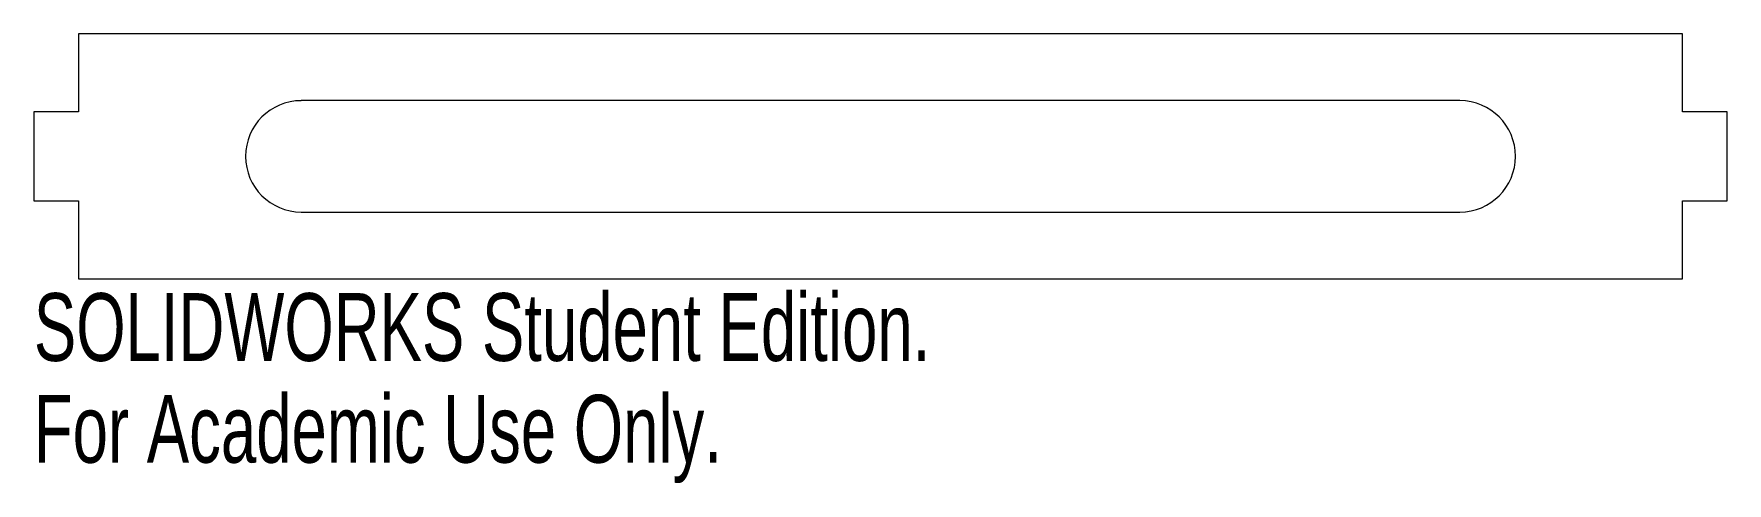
# Model space of a CAD drawing. Header units: inches. Extents: x -4.63 to 0.12, y -0.57 to 0.69.
import ezdxf

# ---------------------------------------------------------------- set-up
doc = ezdxf.new("R2010")
doc.units = ezdxf.units.IN
doc.header["$MEASUREMENT"] = 0
doc.styles.add('SLDTEXTSTYLE0', font='TXT', dxfattribs={"width": 0.7})

msp = doc.modelspace()

# ---------------------------------------------------------------- linework, layer by layer
at = {"color": 7, "linetype": 'Continuous', "lineweight": 15}
for p, q in [((0, 0.6874), (-4.5, 0.6874)), ((-4.5, 0.6874), (-4.5, 0.4687)), ((0, 0.4687), (0, 0.6874)), ((-0.625, 0.5), (-3.875, 0.5)), ((-4.5, 0.4687), (-4.625, 0.4687)), ((-4.625, 0.4687), (-4.625, 0.2187)), ((0.125, 0.4687), (0, 0.4687)), ((0.125, 0.2187), (0.125, 0.4687)), ((-4.625, 0.2187), (-4.5, 0.2187)), ((-4.5, 0.2187), (-4.5, 0)), ((0, 0), (0, 0.2187)), ((0, 0.2187), (0.125, 0.2187)), ((-3.875, 0.1875), (-0.625, 0.1875)), ((-4.5, 0), (0, 0))]:
    msp.add_line(p, q, dxfattribs=at)
for centre, radius, start, end in [((-3.875, 0.3437), 0.1562, 90, 270), ((-0.625, 0.3437), 0.1563, 270, 90)]:
    msp.add_arc(centre, radius, start, end, dxfattribs=at)

# ---------------------------------------------------------------- texts
at = {"color": 7, "linetype": 'Continuous', "char_height": 0.1903, "attachment_point": 1, "style": 'SLDTEXTSTYLE0'}
for s, insert in [('SOLIDWORKS Student Edition.', (-4.625, -0.0401)), ('For Academic Use Only.', (-4.625, -0.3256))]:
    msp.add_mtext(s, dxfattribs=dict(at, insert=insert))

doc.saveas('drawing.dxf')
